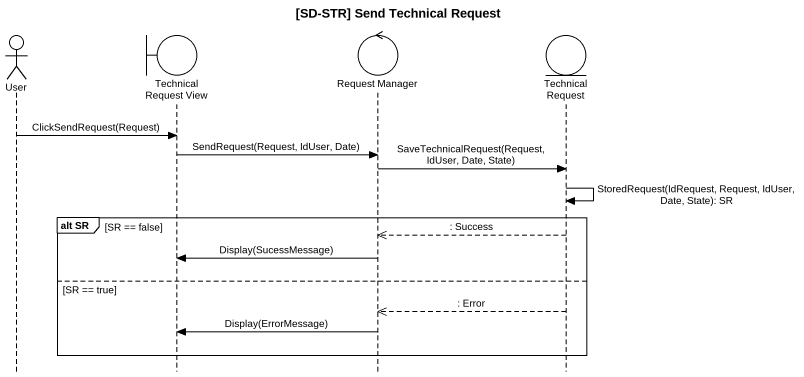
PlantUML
@startuml
title [SD-STR] Send Technical Request
hide footbox
actor User
boundary "Technical Request View" as Technical_Request_View
control "Request Manager" as Request_Manager
entity "Technical Request" as Technical_Request

User -> Technical_Request_View : ClickSendRequest(Request)
Technical_Request_View -> Request_Manager : SendRequest(Request, IdUser, Date)
Request_Manager -> Technical_Request : SaveTechnicalRequest(Request, IdUser, Date, State)
Technical_Request -> Technical_Request : StoredRequest(IdRequest, Request, IdUser, Date, State): SR
group alt SR [SR == false]
  Technical_Request -->> Request_Manager : : Success
  Request_Manager -> Technical_Request_View : Display(SucessMessage)
else SR == true
  Technical_Request -->> Request_Manager : : Error
  Request_Manager -> Technical_Request_View : Display(ErrorMessage)
end
@enduml
